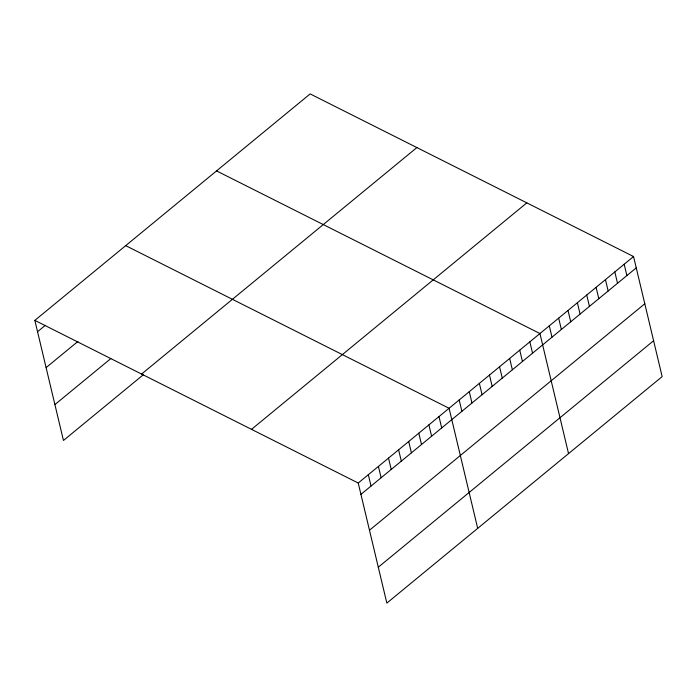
<?xml version="1.0" encoding="UTF-8"?>
<svg xmlns="http://www.w3.org/2000/svg" width="697" height="697" viewBox="0 0 697 697"><rect width="100%" height="100%" fill="white"/><g stroke="black" fill="none" stroke-linecap="round" stroke-linejoin="round"><path stroke-width="1.05" d="M34.85 320.385L310.156 93.903L633.547 256.531L662.15 376.615L386.844 603.097L358.232 483.021L34.85 320.385L63.453 440.469L143.434 374.672M37.551 331.728L45.314 325.342M46.098 367.615L77.942 341.425M54.906 404.582L110.814 358.589M141.569 374.054L416.876 147.572M251.512 429.352L526.827 202.862M358.232 483.021L633.547 256.531M360.933 494.365L636.248 267.875M369.48 530.243L644.795 303.761M378.288 567.219L653.603 340.728M216.558 170.904L539.94 333.541L568.543 453.616M125.704 245.649L449.086 408.276L477.689 528.361M624.181 264.233L626.882 275.576M614.824 271.935L617.525 283.278M605.458 279.636L608.167 290.98M596.101 287.338L598.801 298.673M586.743 295.04L589.444 306.375M577.377 302.733L580.078 314.077M568.02 310.435L570.721 321.779M558.663 318.137L561.364 329.481M549.297 325.839L551.998 337.182M529.842 341.844L532.543 353.187M519.744 350.147L522.454 361.49M509.655 358.45L512.356 369.793M499.557 366.753L502.258 378.096M489.468 375.064L492.169 386.399M479.37 383.367L482.071 394.711M469.273 391.67L471.974 403.014M459.184 399.973L461.884 411.317M438.988 416.579L441.689 427.923M428.899 424.891L431.6 436.226M418.801 433.194L421.502 444.538M408.703 441.497L411.413 452.841M398.614 449.8L401.315 461.144M388.517 458.103L391.217 469.447M378.419 466.406L381.128 477.75M368.33 474.718L371.031 486.053"/></g></svg>
